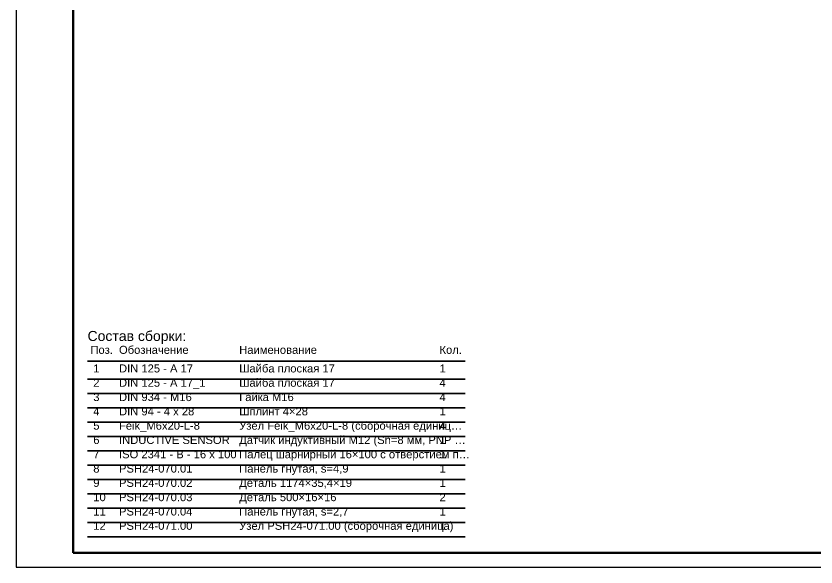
# Model space of a CAD drawing. Header units: millimetres. Extents: x 0 to 594, y 0 to 420.
# Drawn here: x 0 to 279.6, y 0 to 192.6 of the extents above; entities that cross this region are included whole.
import ezdxf

# ---------------------------------------------------------------- set-up
doc = ezdxf.new("R2010")
doc.units = ezdxf.units.MM
doc.styles.add('GOST', font='Arial')

msp = doc.modelspace()

# ---------------------------------------------------------------- linework, layer by layer
at = {"color": 8, "lineweight": 35}
for p, q in [((25, 72), (157, 72)), ((25, 65.6), (157, 65.6)), ((25, 60.6), (157, 60.6)), ((25, 55.6), (157, 55.6)), ((25, 50.6), (157, 50.6)), ((25, 45.6), (157, 45.6)), ((25, 40.6), (157, 40.6)), ((25, 35.6), (157, 35.6)), ((25, 30.6), (157, 30.6)), ((25, 25.6), (157, 25.6)), ((25, 20.6), (157, 20.6)), ((25, 15.6), (157, 15.6)), ((25, 10.6), (157, 10.6))]:
    msp.add_line(p, q, dxfattribs=at)
at = {"color": 7, "lineweight": 25}
msp.add_lwpolyline([(0, 0), (594, 0), (594, 420), (0, 420)], close=True, dxfattribs=at)
at = {"color": 7, "lineweight": 70}
msp.add_lwpolyline([(20, 5), (589, 5), (589, 415), (20, 415)], close=True, dxfattribs=at)

# ---------------------------------------------------------------- texts
at = {"color": 3, "style": 'GOST'}
for s, height, p in [('Состав сборки:', 3.5, (25, 79)), ('Поз.', 2.8, (26, 74.5)), ('Обозначение', 2.8, (36, 74.5)), ('Наименование', 2.8, (78, 74.5)), ('Кол.', 2.8, (148, 74.5)), ('1', 2.8, (27, 68)), ('DIN 125 - A 17', 2.8, (36, 68)), ('Шайба плоская 17', 2.8, (78, 68)), ('1', 2.8, (148, 68)), ('2', 2.8, (27, 63)), ('DIN 125 - A 17_1', 2.8, (36, 63)), ('Шайба плоская 17', 2.8, (78, 63)), ('4', 2.8, (148, 63)), ('3', 2.8, (27, 58)), ('DIN 934 - M16', 2.8, (36, 58)), ('Гайка М16', 2.8, (78, 58)), ('4', 2.8, (148, 58)), ('4', 2.8, (27, 53)), ('DIN 94 - 4 x 28', 2.8, (36, 53)), ('Шплинт 4×28', 2.8, (78, 53)), ('1', 2.8, (148, 53)), ('5', 2.8, (27, 48)), ('Feik_M6x20-L-8', 2.8, (36, 48)), ('Узел Feik_M6x20-L-8 (сборочная единиц…', 2.8, (78, 48)), ('4', 2.8, (148, 48)), ('6', 2.8, (27, 43)), ('INDUCTIVE SENSOR', 2.8, (36, 43)), ('Датчик индуктивный M12 (Sn=8 мм, PNP …', 2.8, (78, 43)), ('1', 2.8, (148, 43)), ('7', 2.8, (27, 38)), ('ISO 2341 - B - 16 x 100', 2.8, (36, 38)), ('Палец шарнирный 16×100 с отверстием п…', 2.8, (78, 38)), ('1', 2.8, (148, 38)), ('8', 2.8, (27, 33)), ('PSH24-070.01', 2.8, (36, 33)), ('Панель гнутая, s=4,9', 2.8, (78, 33)), ('1', 2.8, (148, 33)), ('9', 2.8, (27, 28)), ('PSH24-070.02', 2.8, (36, 28)), ('Деталь 1174×35,4×19', 2.8, (78, 28)), ('1', 2.8, (148, 28)), ('10', 2.8, (27, 23)), ('PSH24-070.03', 2.8, (36, 23)), ('Деталь 500×16×16', 2.8, (78, 23)), ('2', 2.8, (148, 23)), ('11', 2.8, (27, 18)), ('PSH24-070.04', 2.8, (36, 18)), ('Панель гнутая, s=2,7', 2.8, (78, 18)), ('1', 2.8, (148, 18)), ('12', 2.8, (27, 13)), ('PSH24-071.00', 2.8, (36, 13)), ('Узел PSH24-071.00 (сборочная единица)', 2.8, (78, 13)), ('1', 2.8, (148, 13))]:
    msp.add_text(s, height=height, dxfattribs=at).set_placement(p)

doc.saveas('drawing.dxf')
